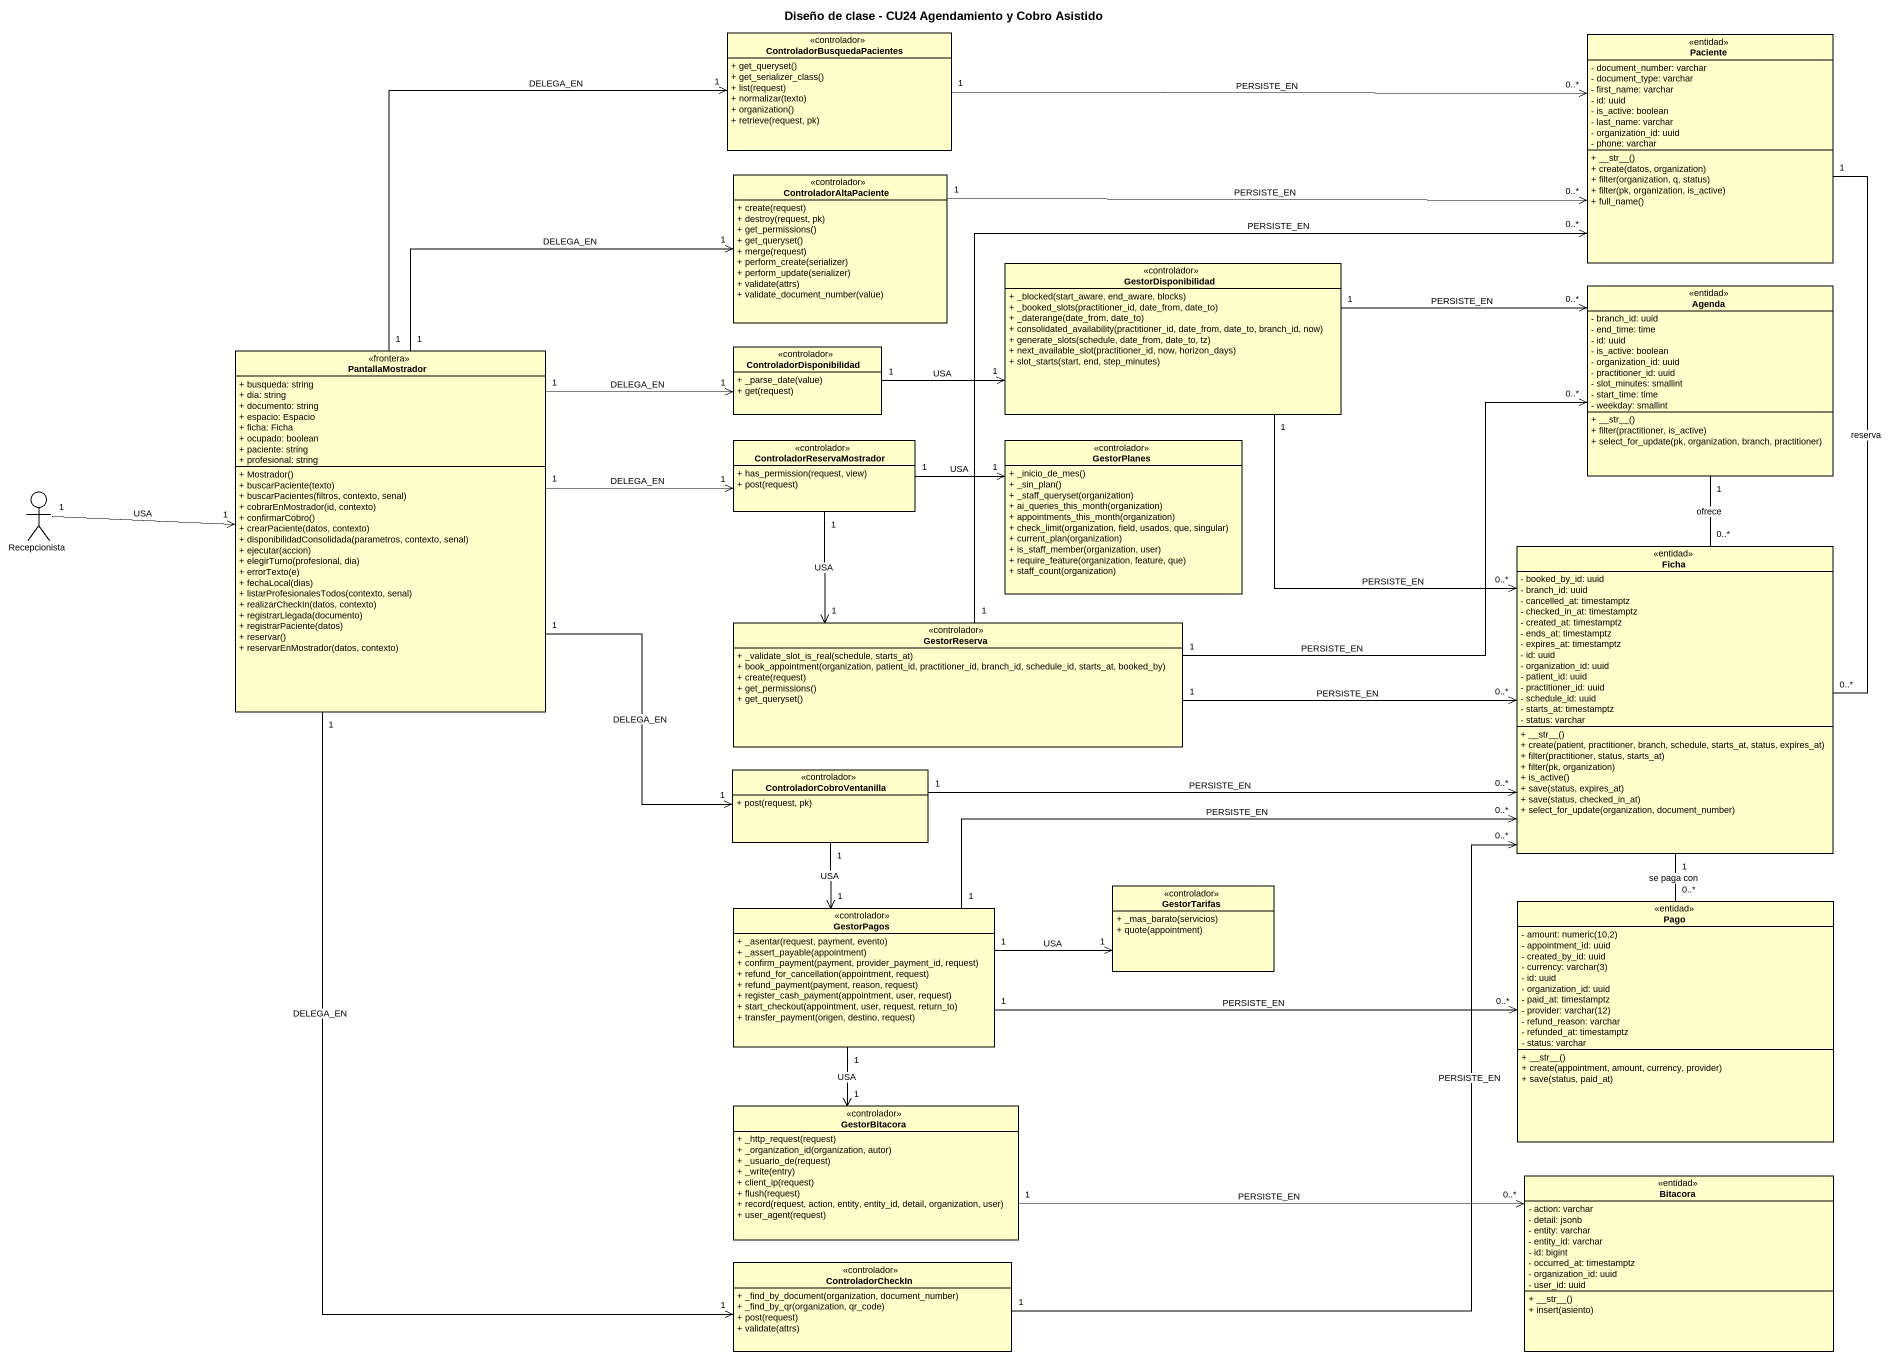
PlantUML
@startuml
title Diseño de clase - CU24 Agendamiento y Cobro Asistido
allowmixing
hide circle
hide empty members
skinparam classAttributeIconSize 0
class ControladorBusquedaPacientes <<controlador>> {
  + get_queryset()
  + get_serializer_class()
  + list(request)
  + normalizar(texto)
  + organization()
  + retrieve(request, pk)
}
class Paciente <<entidad>> {
  - document_number: varchar
  - document_type: varchar
  - first_name: varchar
  - id: uuid
  - is_active: boolean
  - last_name: varchar
  - organization_id: uuid
  - phone: varchar
  + ~__str~__()
  + create(datos, organization)
  + filter(organization, q, status)
  + filter(pk, organization, is_active)
  + full_name()
}
class ControladorAltaPaciente <<controlador>> {
  + create(request)
  + destroy(request, pk)
  + get_permissions()
  + get_queryset()
  + merge(request)
  + perform_create(serializer)
  + perform_update(serializer)
  + validate(attrs)
  + validate_document_number(value)
}
class GestorDisponibilidad <<controlador>> {
  + _blocked(start_aware, end_aware, blocks)
  + _booked_slots(practitioner_id, date_from, date_to)
  + _daterange(date_from, date_to)
  + consolidated_availability(practitioner_id, date_from, date_to, branch_id, now)
  + generate_slots(schedule, date_from, date_to, tz)
  + next_available_slot(practitioner_id, now, horizon_days)
  + slot_starts(start, end, step_minutes)
}
class Agenda <<entidad>> {
  - branch_id: uuid
  - end_time: time
  - id: uuid
  - is_active: boolean
  - organization_id: uuid
  - practitioner_id: uuid
  - slot_minutes: smallint
  - start_time: time
  - weekday: smallint
  + ~__str~__()
  + filter(practitioner, is_active)
  + select_for_update(pk, organization, branch, practitioner)
}
class PantallaMostrador <<frontera>> {
  + busqueda: string
  + dia: string
  + documento: string
  + espacio: Espacio
  + ficha: Ficha
  + ocupado: boolean
  + paciente: string
  + profesional: string
  + Mostrador()
  + buscarPaciente(texto)
  + buscarPacientes(filtros, contexto, senal)
  + cobrarEnMostrador(id, contexto)
  + confirmarCobro()
  + crearPaciente(datos, contexto)
  + disponibilidadConsolidada(parametros, contexto, senal)
  + ejecutar(accion)
  + elegirTurno(profesional, dia)
  + errorTexto(e)
  + fechaLocal(dias)
  + listarProfesionalesTodos(contexto, senal)
  + realizarCheckIn(datos, contexto)
  + registrarLlegada(documento)
  + registrarPaciente(datos)
  + reservar()
  + reservarEnMostrador(datos, contexto)
}
class ControladorDisponibilidad <<controlador>> {
  + _parse_date(value)
  + get(request)
}
class ControladorReservaMostrador <<controlador>> {
  + has_permission(request, view)
  + post(request)
}
class GestorPlanes <<controlador>> {
  + _inicio_de_mes()
  + _sin_plan()
  + _staff_queryset(organization)
  + ai_queries_this_month(organization)
  + appointments_this_month(organization)
  + check_limit(organization, field, usados, que, singular)
  + current_plan(organization)
  + is_staff_member(organization, user)
  + require_feature(organization, feature, que)
  + staff_count(organization)
}
actor Recepcionista
class Ficha <<entidad>> {
  - booked_by_id: uuid
  - branch_id: uuid
  - cancelled_at: timestamptz
  - checked_in_at: timestamptz
  - created_at: timestamptz
  - ends_at: timestamptz
  - expires_at: timestamptz
  - id: uuid
  - organization_id: uuid
  - patient_id: uuid
  - practitioner_id: uuid
  - schedule_id: uuid
  - starts_at: timestamptz
  - status: varchar
  + ~__str~__()
  + create(patient, practitioner, branch, schedule, starts_at, status, expires_at)
  + filter(practitioner, status, starts_at)
  + filter(pk, organization)
  + is_active()
  + save(status, expires_at)
  + save(status, checked_in_at)
  + select_for_update(organization, document_number)
}
class GestorReserva <<controlador>> {
  + _validate_slot_is_real(schedule, starts_at)
  + book_appointment(organization, patient_id, practitioner_id, branch_id, schedule_id, starts_at, booked_by)
  + create(request)
  + get_permissions()
  + get_queryset()
}
class ControladorCobroVentanilla <<controlador>> {
  + post(request, pk)
}
class GestorPagos <<controlador>> {
  + _asentar(request, payment, evento)
  + _assert_payable(appointment)
  + confirm_payment(payment, provider_payment_id, request)
  + refund_for_cancellation(appointment, request)
  + refund_payment(payment, reason, request)
  + register_cash_payment(appointment, user, request)
  + start_checkout(appointment, user, request, return_to)
  + transfer_payment(origen, destino, request)
}
class GestorTarifas <<controlador>> {
  + _mas_barato(servicios)
  + quote(appointment)
}
class Pago <<entidad>> {
  {field} - amount: numeric(10,2)
  - appointment_id: uuid
  - created_by_id: uuid
  {field} - currency: varchar(3)
  - id: uuid
  - organization_id: uuid
  - paid_at: timestamptz
  {field} - provider: varchar(12)
  - refund_reason: varchar
  - refunded_at: timestamptz
  - status: varchar
  + ~__str~__()
  + create(appointment, amount, currency, provider)
  + save(status, paid_at)
}
class GestorBitacora <<controlador>> {
  + _http_request(request)
  + _organization_id(organization, autor)
  + _usuario_de(request)
  + _write(entry)
  + client_ip(request)
  + flush(request)
  + record(request, action, entity, entity_id, detail, organization, user)
  + user_agent(request)
}
class Bitacora <<entidad>> {
  - action: varchar
  - detail: jsonb
  - entity: varchar
  - entity_id: varchar
  - id: bigint
  - occurred_at: timestamptz
  - organization_id: uuid
  - user_id: uuid
  + ~__str~__()
  + insert(asiento)
}
class ControladorCheckIn <<controlador>> {
  + _find_by_document(organization, document_number)
  + _find_by_qr(organization, qr_code)
  + post(request)
  + validate(attrs)
}
ControladorBusquedaPacientes "1" -right-> "0..*" Paciente : PERSISTE_EN
Paciente "1" -- "0..*" Ficha : reserva
ControladorAltaPaciente "1" -right-> "0..*" Paciente : PERSISTE_EN
GestorDisponibilidad "1" -right-> "0..*" Agenda : PERSISTE_EN
GestorDisponibilidad "1" --> "0..*" Ficha : PERSISTE_EN
Agenda "1" -- "0..*" Ficha : ofrece
PantallaMostrador "1" -up-> "1" ControladorBusquedaPacientes : DELEGA_EN
PantallaMostrador "1" -up-> "1" ControladorAltaPaciente : DELEGA_EN
PantallaMostrador "1" -right-> "1" ControladorDisponibilidad : DELEGA_EN
PantallaMostrador "1" -right-> "1" ControladorReservaMostrador : DELEGA_EN
PantallaMostrador "1" --> "1" ControladorCobroVentanilla : DELEGA_EN
PantallaMostrador "1" --> "1" ControladorCheckIn : DELEGA_EN
ControladorDisponibilidad "1" -right-> "1" GestorDisponibilidad : USA
ControladorReservaMostrador "1" -right-> "1" GestorPlanes : USA
ControladorReservaMostrador "1" --> "1" GestorReserva : USA
Recepcionista "1" -right-> "1" PantallaMostrador : USA
Ficha "1" -- "0..*" Pago : se paga con
GestorReserva "1" -up-> "0..*" Paciente : PERSISTE_EN
GestorReserva "1" -right-> "0..*" Agenda : PERSISTE_EN
GestorReserva "1" -right-> "0..*" Ficha : PERSISTE_EN
ControladorCobroVentanilla "1" -right-> "0..*" Ficha : PERSISTE_EN
ControladorCobroVentanilla "1" --> "1" GestorPagos : USA
GestorPagos "1" -right-> "0..*" Ficha : PERSISTE_EN
GestorPagos "1" -right-> "1" GestorTarifas : USA
GestorPagos "1" -right-> "0..*" Pago : PERSISTE_EN
GestorPagos "1" --> "1" GestorBitacora : USA
GestorBitacora "1" -right-> "0..*" Bitacora : PERSISTE_EN
ControladorCheckIn "1" -up-> "0..*" Ficha : PERSISTE_EN
@enduml
